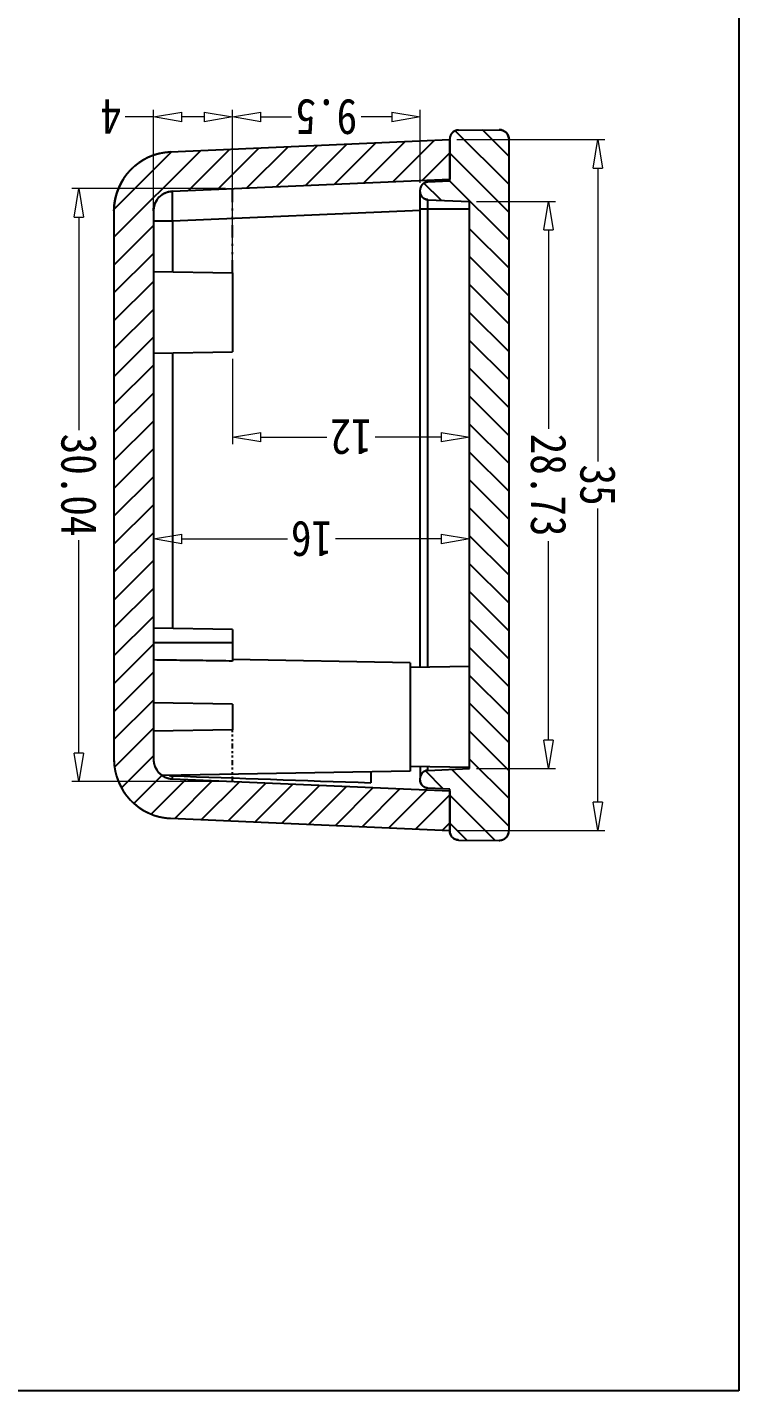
# Model space of a CAD drawing. Header units: millimetres. Extents: x 1786 to 3782, y -1997 to -1744.
# Drawn here: x 3745.5 to 3781.5, y -1997 to -1927.9 of the extents above; entities that cross this region are included whole.
import ezdxf

# ---------------------------------------------------------------- set-up
doc = ezdxf.new("R2010")
doc.units = ezdxf.units.MM
doc.linetypes.add('DIVIDE', pattern=[31.75, 12.7, -6.35, 0, -6.35, 0, -6.35])
doc.layers.add('dim', color=3, linetype='Continuous', lineweight=9)
doc.styles.add('FFS', font='SIMFANG.TTF', dxfattribs={"width": 0.85})
doc.dimstyles.new('YanXiu', dxfattribs={"dimtxt": 2.5, "dimasz": 2.2, "dimexe": 1, "dimexo": 0.6, "dimgap": 0.66, "dimtad": 0, "dimzin": 9, "dimdsep": 46, "dimtxsty": 'FFS', "dimblk": 'CLOSEDBLANK', "dimcen": 0, "dimclrd": 256, "dimclre": 131, "dimclrt": 42, "dimazin": 0, "dimtfac": 1, "dimtofl": 0, "dimtmove": 0, "dimatfit": 3, "dimldrblk": 'CLOSEDBLANK', "dimfxl": 1, "dimlwd": 5, "dimlwe": 5, "dimarcsym": 0})

# ---------------------------------------------------------------- blocks, each defined once
blk = doc.blocks.new('_ClosedBlank')
at = {"color": 0, "linetype": 'ByBlock', "lineweight": -2}
for p, q in [((-1, 0.167), (0, 0)), ((-1, 0.167), (-1, -0.167)), ((0, 0), (-1, -0.167))]:
    blk.add_line(p, q, dxfattribs=at)
blk = doc.blocks.new('*D307')
at = {"layer": 'Defpoints', "color": 0}
for p in [(3432.966, -1775.242), (3428.972, -1803.972), (3432.966, -1803.972)]:
    blk.add_point(p, dxfattribs=at)
at = {"layer": 'dim', "color": 131, "lineweight": 5}
for p, q in [((3432.606, -1775.242), (3428.612, -1775.242)), ((3432.606, -1803.972), (3428.612, -1803.972))]:
    blk.add_line(p, q, dxfattribs=at)
at = {"layer": 'dim', "lineweight": 5}
for p, q in [((3428.972, -1776.682), (3428.972, -1786.758)), ((3428.972, -1802.532), (3428.972, -1792.456))]:
    blk.add_line(p, q, dxfattribs=at)
at = {"layer": 'dim', "lineweight": 5, "xscale": 1.44, "yscale": 1.44, "zscale": 1.44}
for p, rotation in [((3428.972, -1775.242), 90), ((3428.972, -1803.972), 270)]:
    blk.add_blockref('_ClosedBlank', p, dxfattribs=dict(at, rotation=rotation))
at = {"layer": 'dim', "color": 42, "insert": (3428.972, -1789.607), "char_height": 1.8, "attachment_point": 5, "rotation": 90, "style": 'FFS'}
blk.add_mtext('28.73', dxfattribs=at)
blk = doc.blocks.new('*D308')
at = {"layer": 'Defpoints', "color": 0}
for p in [(3433.966, -1772.107), (3426.472, -1807.107), (3433.966, -1807.107)]:
    blk.add_point(p, dxfattribs=at)
at = {"layer": 'dim', "color": 131, "lineweight": 5}
for p, q in [((3433.606, -1772.107), (3426.112, -1772.107)), ((3433.606, -1807.107), (3426.112, -1807.107))]:
    blk.add_line(p, q, dxfattribs=at)
at = {"layer": 'dim', "lineweight": 5}
for p, q in [((3426.472, -1773.547), (3426.472, -1788.412)), ((3426.472, -1805.667), (3426.472, -1790.802))]:
    blk.add_line(p, q, dxfattribs=at)
at = {"layer": 'dim', "lineweight": 5, "xscale": 1.44, "yscale": 1.44, "zscale": 1.44}
for p, rotation in [((3426.472, -1772.107), 90), ((3426.472, -1807.107), 270)]:
    blk.add_blockref('_ClosedBlank', p, dxfattribs=dict(at, rotation=rotation))
at = {"layer": 'dim', "color": 42, "insert": (3426.472, -1789.607), "char_height": 1.8, "attachment_point": 5, "rotation": 90, "style": 'FFS'}
blk.add_mtext('35', dxfattribs=at)
blk = doc.blocks.new('*D300')
at = {"layer": 'Defpoints', "color": 0}
for p in [(3432.966, -1792.036), (3432.966, -1796.042, 0), (3444.966, -1796.357, 0)]:
    blk.add_point(p, dxfattribs=at)
at = {"layer": 'dim', "color": 131, "lineweight": 5}
for p, q in [((3432.966, -1795.682), (3432.966, -1791.676)), ((3444.966, -1795.997), (3444.966, -1791.676))]:
    blk.add_line(p, q, dxfattribs=at)
at = {"layer": 'dim', "lineweight": 5}
for p, q in [((3434.406, -1792.036), (3437.75, -1792.036)), ((3443.526, -1792.036), (3440.182, -1792.036))]:
    blk.add_line(p, q, dxfattribs=at)
at = {"layer": 'dim', "lineweight": 5, "xscale": 1.44, "yscale": 1.44, "zscale": 1.44, "rotation": 180}
blk.add_blockref('_ClosedBlank', (3432.966, -1792.036), dxfattribs=at)
at = {"layer": 'dim', "lineweight": 5, "xscale": 1.44, "yscale": 1.44, "zscale": 1.44}
blk.add_blockref('_ClosedBlank', (3444.966, -1792.036), dxfattribs=at)
at = {"layer": 'dim', "color": 42, "insert": (3438.966, -1792.036), "char_height": 1.8, "attachment_point": 5, "style": 'FFS'}
blk.add_mtext('12', dxfattribs=at)
blk = doc.blocks.new('*D301')
at = {"layer": 'Defpoints', "color": 0}
for p in [(3432.966, -1784.728, 0), (3432.966, -1786.878), (3448.966, -1786.586, 0)]:
    blk.add_point(p, dxfattribs=at)
at = {"layer": 'dim', "color": 131, "lineweight": 5}
for p, q in [((3432.966, -1785.088), (3432.966, -1787.238)), ((3448.966, -1786.946), (3448.966, -1787.238))]:
    blk.add_line(p, q, dxfattribs=at)
at = {"layer": 'dim', "lineweight": 5}
for p, q in [((3434.406, -1786.878), (3439.75, -1786.878)), ((3447.526, -1786.878), (3442.182, -1786.878))]:
    blk.add_line(p, q, dxfattribs=at)
at = {"layer": 'dim', "lineweight": 5, "xscale": 1.44, "yscale": 1.44, "zscale": 1.44, "rotation": 180}
blk.add_blockref('_ClosedBlank', (3432.966, -1786.878), dxfattribs=at)
at = {"layer": 'dim', "lineweight": 5, "xscale": 1.44, "yscale": 1.44, "zscale": 1.44}
blk.add_blockref('_ClosedBlank', (3448.966, -1786.878), dxfattribs=at)
at = {"layer": 'dim', "color": 42, "insert": (3440.966, -1786.878), "char_height": 1.8, "attachment_point": 5, "style": 'FFS'}
blk.add_mtext('16', dxfattribs=at)
blk = doc.blocks.new('*D316')
at = {"layer": 'Defpoints', "color": 0}
for p in [(3444.966, -1800.357, 0), (3448.966, -1802.993, 0), (3444.966, -1808.256)]:
    blk.add_point(p, dxfattribs=at)
at = {"layer": 'dim', "color": 131, "lineweight": 5}
for p, q in [((3444.966, -1800.717), (3444.966, -1808.616)), ((3448.966, -1803.353), (3448.966, -1808.616))]:
    blk.add_line(p, q, dxfattribs=at)
at = {"layer": 'dim', "lineweight": 5}
for p, q in [((3446.406, -1808.256), (3447.526, -1808.256)), ((3448.966, -1808.256), (3450.406, -1808.256))]:
    blk.add_line(p, q, dxfattribs=at)
at = {"layer": 'dim', "lineweight": 5, "xscale": 1.44, "yscale": 1.44, "zscale": 1.44, "rotation": 180}
blk.add_blockref('_ClosedBlank', (3444.966, -1808.256), dxfattribs=at)
at = {"layer": 'dim', "lineweight": 5, "xscale": 1.44, "yscale": 1.44, "zscale": 1.44}
blk.add_blockref('_ClosedBlank', (3448.966, -1808.256), dxfattribs=at)
at = {"layer": 'dim', "color": 42, "insert": (3451.121, -1808.256), "char_height": 1.8, "attachment_point": 5, "style": 'FFS'}
blk.add_mtext('4', dxfattribs=at)
blk = doc.blocks.new('*D303')
at = {"layer": 'Defpoints', "color": 0}
for p in [(3444.966, -1774.589, 0), (3452.745, -1774.589), (3444.966, -1804.625)]:
    blk.add_point(p, dxfattribs=at)
at = {"layer": 'dim', "color": 131, "lineweight": 5}
for p, q in [((3445.326, -1774.589), (3453.105, -1774.589)), ((3445.326, -1804.625), (3453.105, -1804.625))]:
    blk.add_line(p, q, dxfattribs=at)
at = {"layer": 'dim', "lineweight": 5}
for p, q in [((3452.745, -1776.029), (3452.745, -1786.82)), ((3452.745, -1803.185), (3452.745, -1792.394))]:
    blk.add_line(p, q, dxfattribs=at)
at = {"layer": 'dim', "lineweight": 5, "xscale": 1.44, "yscale": 1.44, "zscale": 1.44}
for p, rotation in [((3452.745, -1774.589), 90), ((3452.745, -1804.625), 270)]:
    blk.add_blockref('_ClosedBlank', p, dxfattribs=dict(at, rotation=rotation))
at = {"layer": 'dim', "color": 42, "insert": (3452.745, -1789.607), "char_height": 1.8, "attachment_point": 5, "rotation": 90, "style": 'FFS'}
blk.add_mtext('30.04', dxfattribs=at)
blk = doc.blocks.new('*D317')
at = {"layer": 'Defpoints', "color": 0}
for p in [(3444.966, -1800.357, 0), (3435.466, -1804.556, 0), (3435.466, -1808.256)]:
    blk.add_point(p, dxfattribs=at)
at = {"layer": 'dim', "color": 131, "lineweight": 5}
for p, q in [((3444.966, -1800.717), (3444.966, -1808.616)), ((3435.466, -1804.916), (3435.466, -1808.616))]:
    blk.add_line(p, q, dxfattribs=at)
at = {"layer": 'dim', "lineweight": 5}
for p, q in [((3436.906, -1808.256), (3438.458, -1808.256)), ((3443.526, -1808.256), (3441.973, -1808.256))]:
    blk.add_line(p, q, dxfattribs=at)
at = {"layer": 'dim', "lineweight": 5, "xscale": 1.44, "yscale": 1.44, "zscale": 1.44, "rotation": 180}
blk.add_blockref('_ClosedBlank', (3435.466, -1808.256), dxfattribs=at)
at = {"layer": 'dim', "lineweight": 5, "xscale": 1.44, "yscale": 1.44, "zscale": 1.44}
blk.add_blockref('_ClosedBlank', (3444.966, -1808.256), dxfattribs=at)
at = {"layer": 'dim', "color": 42, "insert": (3440.216, -1808.256), "char_height": 1.8, "attachment_point": 5, "style": 'FFS'}
blk.add_mtext('9.5', dxfattribs=at)
blk = doc.blocks.new('*u351')
at = {"linetype": 'Continuous'}
h = blk.add_hatch(dxfattribs=at)
h.set_pattern_fill('DEFAULT__1', color=40, angle=135, style=0, pattern_type=0)
h.set_pattern_definition([(135, (517.4782, -455.0264), (-0.7071068, -0.7071068), [])])
edge = h.paths.add_edge_path()
edge.add_line((-75.918, 65.353), (-75.918, 63.219))
edge.add_spline(control_points=[(-76.364, 62.769), (-76.102, 62.771), (-75.918, 62.957), (-75.918, 63.219)], knot_values=[0, 0, 0, 0, 1, 1, 1, 1], weights=[1, 0.80679, 0.80679, 1], degree=3, periodic=0)
edge.add_line((-76.364, 62.769), (-78.414, 62.751))
edge.add_spline(control_points=[(-78.414, 62.751), (-78.708, 62.748), (-78.918, 62.956), (-78.918, 63.251)], knot_values=[0, 0, 0, 0, 1, 1, 1, 1], weights=[1, 0.802676, 0.802676, 1], degree=3, periodic=0)
edge.add_line((-78.918, 98.251), (-78.918, 63.251))
edge.add_spline(control_points=[(-78.414, 98.751), (-78.708, 98.754), (-78.918, 98.546), (-78.918, 98.251)], knot_values=[0, 0, 0, 0, 1, 1, 1, 1], weights=[1, 0.802676, 0.802676, 1], degree=3, periodic=0)
edge.add_line((-76.364, 98.733), (-78.414, 98.751))
edge.add_spline(control_points=[(-76.364, 98.733), (-76.102, 98.731), (-75.918, 98.545), (-75.918, 98.283)], knot_values=[0, 0, 0, 0, 1, 1, 1, 1], weights=[1, 0.80679, 0.80679, 1], degree=3, periodic=0)
edge.add_line((-75.918, 98.283), (-75.918, 96.149))
edge.add_line((-75.918, 96.149), (-74.8, 96.1))
edge.add_spline(control_points=[(-74.8, 96.1), (-74.574, 96.09), (-74.418, 95.927), (-74.418, 95.701)], knot_values=[0, 0, 0, 0, 1, 1, 1, 1], weights=[1, 0.814909, 0.814909, 1], degree=3, periodic=0)
edge.add_line((-74.418, 95.701), (-74.418, 95.608))
edge.add_spline(control_points=[(-74.8, 95.209), (-74.574, 95.218), (-74.418, 95.382), (-74.418, 95.608)], knot_values=[0, 0, 0, 0, 1, 1, 1, 1], weights=[1, 0.814909, 0.814909, 1], degree=3, periodic=0)
edge.add_line((-74.8, 95.209), (-76.918, 95.116))
edge.add_line((-76.918, 95.116), (-76.918, 66.386))
edge.add_line((-74.8, 66.294), (-76.918, 66.386))
edge.add_spline(control_points=[(-74.8, 66.294), (-74.574, 66.284), (-74.418, 66.12), (-74.418, 65.894)], knot_values=[0, 0, 0, 0, 1, 1, 1, 1], weights=[1, 0.814909, 0.814909, 1], degree=3, periodic=0)
edge.add_line((-74.418, 65.894), (-74.418, 65.801))
edge.add_spline(control_points=[(-74.8, 65.402), (-74.574, 65.412), (-74.418, 65.575), (-74.418, 65.801)], knot_values=[0, 0, 0, 0, 1, 1, 1, 1], weights=[1, 0.814909, 0.814909, 1], degree=3, periodic=0)
edge.add_line((-75.918, 65.353), (-74.8, 65.402))
h = blk.add_hatch(dxfattribs=at)
h.set_pattern_fill('DEFAULT__2', color=40, angle=225, style=0, pattern_type=0)
h.set_pattern_definition([(225, (517.4782, -455.0264), (0.7071068, -0.7071068), [])])
edge = h.paths.add_edge_path()
edge.add_line((-75.918, 63.251), (-75.918, 65.253))
edge.add_line((-61.874, 65.866), (-75.918, 65.253))
edge.add_spline(control_points=[(-60.918, 66.865), (-60.918, 66.299), (-61.309, 65.891), (-61.874, 65.866)], knot_values=[0, 0, 0, 0, 1, 1, 1, 1], weights=[1, 0.814909, 0.814909, 1], degree=3, periodic=0)
edge.add_line((-60.918, 66.865), (-60.918, 94.637))
edge.add_spline(control_points=[(-60.918, 94.637), (-60.918, 95.203), (-61.309, 95.611), (-61.874, 95.636)], knot_values=[0, 0, 0, 0, 1, 1, 1, 1], weights=[1, 0.814909, 0.814909, 1], degree=3, periodic=0)
edge.add_line((-61.874, 95.636), (-75.918, 96.249))
edge.add_line((-75.918, 96.249), (-75.918, 98.251))
edge.add_line((-61.787, 97.634), (-75.918, 98.251))
edge.add_spline(control_points=[(-58.918, 94.637), (-58.918, 96.334), (-60.092, 97.56), (-61.787, 97.634)], knot_values=[0, 0, 0, 0, 1, 1, 1, 1], weights=[1, 0.814909, 0.814909, 1], degree=3, periodic=0)
edge.add_line((-58.918, 66.865), (-58.918, 94.637))
edge.add_spline(control_points=[(-58.918, 66.865), (-58.918, 65.168), (-60.092, 63.942), (-61.787, 63.868)], knot_values=[0, 0, 0, 0, 1, 1, 1, 1], weights=[1, 0.814909, 0.814909, 1], degree=3, periodic=0)
edge.add_line((-61.787, 63.868), (-75.918, 63.251))
at = {"color": 7, "linetype": 'Continuous'}
for p, q in [((-78.918, 98.251), (-78.918, 63.251)), ((-78.918, 98.251), (-78.918, 63.251)), ((-76.364, 98.733), (-78.414, 98.751)), ((-76.364, 98.733), (-78.414, 98.751)), ((-75.918, 98.283), (-75.918, 96.149)), ((-75.918, 98.283), (-75.918, 96.149)), ((-61.787, 97.634), (-75.918, 98.251)), ((-61.787, 97.634), (-75.918, 98.251)), ((-75.918, 96.249), (-75.918, 98.251)), ((-61.874, 95.636), (-75.918, 96.249)), ((-61.874, 95.636), (-75.918, 96.249)), ((-75.918, 96.149), (-74.8, 96.1)), ((-75.918, 96.149), (-74.8, 96.1)), ((-74.418, 95.701), (-74.418, 95.608)), ((-74.418, 95.701), (-74.418, 95.608)), ((-74.418, 95.01), (-74.418, 95.517)), ((-73.918, 95.251), (-61.365, 95.47)), ((-71.918, 95.286), (-71.918, 95.831)), ((-74.8, 95.209), (-76.918, 95.116)), ((-74.8, 95.209), (-76.918, 95.116)), ((-76.918, 95.116), (-76.918, 66.386)), ((-76.918, 95.116), (-76.918, 66.386)), ((-76.918, 95.053), (-73.918, 95.001)), ((-74.8, 95.209), (-74.8, 95.016)), ((-73.918, 89.751), (-73.918, 95.251)), ((-60.918, 66.865), (-60.918, 94.637)), ((-60.918, 66.865), (-60.918, 94.637)), ((-58.918, 66.865), (-58.918, 94.637)), ((-58.918, 66.865), (-58.918, 94.637)), ((-64.918, 93.151), (-60.918, 93.221)), ((-64.918, 91.851), (-64.918, 93.151)), ((-64.918, 91.851), (-60.918, 91.781)), ((-76.918, 89.949), (-73.918, 90.001)), ((-74.8, 89.986), (-74.8, 66.294)), ((-74.418, 89.992), (-74.418, 65.801)), ((-73.918, 89.751), (-64.918, 89.594)), ((-64.918, 88.071), (-64.918, 89.668)), ((-60.918, 88.721), (-64.918, 88.721)), ((-64.918, 88.071), (-60.918, 88.001)), ((-61.874, 74.054), (-61.874, 88.018)), ((-60.918, 74.071), (-64.918, 74.001)), ((-64.918, 70.001), (-64.918, 74.001)), ((-60.918, 69.931), (-64.918, 70.001)), ((-61.874, 67.365), (-61.874, 69.948)), ((-61.874, 67.365), (-74.421, 66.817)), ((-60.918, 67.365), (-61.874, 67.365)), ((-74.418, 66.752), (-76.918, 66.752)), ((-74.8, 66.294), (-76.918, 66.386)), ((-74.8, 66.294), (-76.918, 66.386)), ((-61.874, 65.866), (-75.918, 65.253)), ((-61.874, 65.866), (-75.918, 65.253)), ((-74.418, 65.894), (-74.418, 65.801)), ((-75.918, 65.353), (-74.8, 65.402)), ((-75.918, 65.353), (-74.8, 65.402)), ((-75.918, 65.353), (-75.918, 63.219)), ((-75.918, 65.353), (-75.918, 63.219)), ((-75.918, 63.251), (-75.918, 65.253)), ((-61.787, 63.868), (-75.918, 63.251)), ((-61.787, 63.868), (-75.918, 63.251)), ((-76.364, 62.769), (-78.414, 62.751)), ((-76.364, 62.769), (-78.414, 62.751))]:
    blk.add_line(p, q, dxfattribs=at)
at = {"color": 2, "linetype": 'DIVIDE', "ltscale": 0.02}
blk.add_line((-64.918, 95.769, 0), (-64.918, 93.151, 0), dxfattribs=at)
at = {"color": 2, "linetype": 'DIVIDE', "ltscale": 0.05}
blk.add_line((-64.918, 70.001, 0), (-64.918, 65.733, 0), dxfattribs=at)
at = {"color": 7, "linetype": 'Continuous'}
for centre, radius, start, end in [((-78.418, 98.251), 0.5, 89.5, 180), ((-76.368, 98.283), 0.45, 0, 89.5), ((-61.918, 94.637), 3, 0, 87.5), ((-74.818, 95.701), 0.4, 0, 87.5), ((-74.818, 95.608), 0.4, 272.5, 0), ((-61.918, 94.637), 1, 0, 87.5), ((-61.906, 94.17), 1.313, 81.50415, 87.98359), ((-61.918, 66.865), 1, 272.5, 0), ((-61.918, 66.865), 3, 272.5, 0), ((-74.818, 65.894), 0.4, 0, 87.5), ((-74.818, 65.801), 0.4, 272.5, 0), ((-78.418, 63.251), 0.5, 180, 270.5), ((-76.368, 63.219), 0.45, 270.5, 0)]:
    blk.add_arc(centre, radius, start, end, dxfattribs=at)
blk.add_ellipse((-89.563, 95.343), major_axis=(-85.935, 2.692), ratio=0.012354, start_param=-1.898647, end_param=-1.77721, dxfattribs=at)
for points, start_tangent, end_tangent in [([(-78.414, 98.751), (-78.419, 98.751), (-78.425, 98.751), (-78.43, 98.751), (-78.436, 98.751), (-78.442, 98.751), (-78.447, 98.75), (-78.453, 98.75), (-78.459, 98.749), (-78.464, 98.749), (-78.47, 98.748), (-78.476, 98.748), (-78.482, 98.747), (-78.488, 98.746), (-78.493, 98.745), (-78.499, 98.744), (-78.505, 98.743), (-78.511, 98.742), (-78.517, 98.741), (-78.523, 98.74), (-78.528, 98.739), (-78.534, 98.737), (-78.54, 98.736), (-78.546, 98.734), (-78.552, 98.733), (-78.558, 98.731), (-78.564, 98.729), (-78.57, 98.728), (-78.575, 98.726), (-78.581, 98.724), (-78.587, 98.722), (-78.593, 98.719), (-78.599, 98.717), (-78.605, 98.715), (-78.61, 98.713), (-78.616, 98.71), (-78.622, 98.708), (-78.628, 98.705), (-78.633, 98.702), (-78.639, 98.699), (-78.645, 98.697), (-78.65, 98.694), (-78.656, 98.691), (-78.662, 98.688), (-78.667, 98.684), (-78.673, 98.681), (-78.678, 98.678), (-78.684, 98.675), (-78.689, 98.671), (-78.695, 98.668), (-78.7, 98.664), (-78.705, 98.66), (-78.711, 98.657), (-78.716, 98.653), (-78.721, 98.649), (-78.726, 98.645), (-78.731, 98.641), (-78.736, 98.637), (-78.741, 98.633), (-78.746, 98.628), (-78.751, 98.624), (-78.756, 98.62), (-78.761, 98.615), (-78.765, 98.611), (-78.77, 98.606), (-78.775, 98.602), (-78.779, 98.597), (-78.784, 98.592), (-78.788, 98.587), (-78.792, 98.583), (-78.797, 98.578), (-78.801, 98.573), (-78.805, 98.568), (-78.809, 98.563), (-78.813, 98.558), (-78.817, 98.552), (-78.821, 98.547), (-78.825, 98.542), (-78.828, 98.537), (-78.832, 98.531), (-78.836, 98.526), (-78.839, 98.521), (-78.843, 98.515), (-78.846, 98.51), (-78.849, 98.504), (-78.852, 98.499), (-78.855, 98.493), (-78.859, 98.487), (-78.862, 98.482), (-78.864, 98.476), (-78.867, 98.47), (-78.87, 98.465), (-78.873, 98.459), (-78.875, 98.453), (-78.878, 98.448), (-78.88, 98.442), (-78.882, 98.436), (-78.885, 98.43), (-78.887, 98.424), (-78.889, 98.419), (-78.891, 98.413), (-78.893, 98.407), (-78.895, 98.401), (-78.897, 98.395), (-78.898, 98.389), (-78.9, 98.383), (-78.902, 98.378), (-78.903, 98.372), (-78.905, 98.366), (-78.906, 98.36), (-78.907, 98.354), (-78.908, 98.348), (-78.91, 98.342), (-78.911, 98.337), (-78.912, 98.331), (-78.912, 98.325), (-78.913, 98.319), (-78.914, 98.313), (-78.915, 98.308), (-78.915, 98.302), (-78.916, 98.296), (-78.916, 98.29), (-78.917, 98.285), (-78.917, 98.279), (-78.917, 98.273), (-78.918, 98.268), (-78.918, 98.262), (-78.918, 98.257), (-78.918, 98.251)], (-0.999962, 0.008727), (0, -1)), ([(-76.364, 98.733), (-76.359, 98.733), (-76.354, 98.733), (-76.349, 98.733), (-76.344, 98.733), (-76.339, 98.732), (-76.334, 98.732), (-76.329, 98.731), (-76.324, 98.731), (-76.319, 98.73), (-76.314, 98.73), (-76.308, 98.729), (-76.303, 98.729), (-76.298, 98.728), (-76.293, 98.727), (-76.288, 98.726), (-76.283, 98.725), (-76.277, 98.724), (-76.272, 98.723), (-76.267, 98.722), (-76.262, 98.72), (-76.257, 98.719), (-76.251, 98.718), (-76.246, 98.716), (-76.241, 98.715), (-76.236, 98.713), (-76.231, 98.712), (-76.225, 98.71), (-76.22, 98.708), (-76.215, 98.706), (-76.21, 98.704), (-76.205, 98.702), (-76.199, 98.7), (-76.194, 98.698), (-76.189, 98.696), (-76.184, 98.694), (-76.179, 98.692), (-76.174, 98.689), (-76.169, 98.687), (-76.164, 98.684), (-76.159, 98.682), (-76.154, 98.679), (-76.149, 98.676), (-76.144, 98.673), (-76.139, 98.671), (-76.134, 98.668), (-76.129, 98.665), (-76.124, 98.662), (-76.12, 98.658), (-76.115, 98.655), (-76.11, 98.652), (-76.105, 98.649), (-76.101, 98.645), (-76.096, 98.642), (-76.092, 98.638), (-76.087, 98.635), (-76.083, 98.631), (-76.078, 98.627), (-76.074, 98.624), (-76.069, 98.62), (-76.065, 98.616), (-76.061, 98.612), (-76.057, 98.608), (-76.052, 98.604), (-76.048, 98.6), (-76.044, 98.596), (-76.04, 98.592), (-76.036, 98.587), (-76.032, 98.583), (-76.029, 98.579), (-76.025, 98.574), (-76.021, 98.57), (-76.018, 98.566), (-76.014, 98.561), (-76.01, 98.556), (-76.007, 98.552), (-76.004, 98.547), (-76, 98.543), (-75.997, 98.538), (-75.994, 98.533), (-75.991, 98.528), (-75.987, 98.523), (-75.984, 98.519), (-75.981, 98.514), (-75.979, 98.509), (-75.976, 98.504), (-75.973, 98.499), (-75.97, 98.494), (-75.968, 98.489), (-75.965, 98.484), (-75.963, 98.479), (-75.96, 98.474), (-75.958, 98.469), (-75.956, 98.463), (-75.953, 98.458), (-75.951, 98.453), (-75.949, 98.448), (-75.947, 98.443), (-75.945, 98.438), (-75.943, 98.432), (-75.942, 98.427), (-75.94, 98.422), (-75.938, 98.417), (-75.937, 98.412), (-75.935, 98.406), (-75.934, 98.401), (-75.932, 98.396), (-75.931, 98.391), (-75.93, 98.386), (-75.929, 98.38), (-75.927, 98.375), (-75.926, 98.37), (-75.925, 98.365), (-75.924, 98.359), (-75.924, 98.354), (-75.923, 98.349), (-75.922, 98.344), (-75.921, 98.339), (-75.921, 98.334), (-75.92, 98.329), (-75.92, 98.323), (-75.919, 98.318), (-75.919, 98.313), (-75.919, 98.308), (-75.918, 98.303), (-75.918, 98.298), (-75.918, 98.293), (-75.918, 98.288), (-75.918, 98.283)], (0.999962, -0.008727), (0, -1)), ([(-58.918, 94.637), (-58.918, 94.669), (-58.919, 94.702), (-58.92, 94.735), (-58.921, 94.768), (-58.922, 94.801), (-58.924, 94.834), (-58.927, 94.867), (-58.93, 94.9), (-58.933, 94.934), (-58.936, 94.967), (-58.94, 95.001), (-58.944, 95.035), (-58.949, 95.068), (-58.954, 95.102), (-58.96, 95.136), (-58.966, 95.17), (-58.972, 95.204), (-58.979, 95.238), (-58.986, 95.272), (-58.994, 95.306), (-59.002, 95.34), (-59.01, 95.374), (-59.019, 95.408), (-59.028, 95.443), (-59.038, 95.477), (-59.048, 95.511), (-59.059, 95.545), (-59.07, 95.579), (-59.081, 95.613), (-59.093, 95.647), (-59.105, 95.681), (-59.118, 95.714), (-59.131, 95.748), (-59.145, 95.782), (-59.159, 95.815), (-59.174, 95.849), (-59.189, 95.882), (-59.204, 95.915), (-59.22, 95.948), (-59.236, 95.981), (-59.253, 96.014), (-59.27, 96.047), (-59.288, 96.079), (-59.306, 96.112), (-59.324, 96.144), (-59.343, 96.176), (-59.362, 96.208), (-59.382, 96.239), (-59.402, 96.271), (-59.422, 96.302), (-59.443, 96.333), (-59.465, 96.364), (-59.486, 96.394), (-59.509, 96.424), (-59.531, 96.454), (-59.554, 96.484), (-59.577, 96.514), (-59.601, 96.543), (-59.625, 96.572), (-59.65, 96.6), (-59.674, 96.628), (-59.699, 96.656), (-59.725, 96.684), (-59.751, 96.711), (-59.777, 96.739), (-59.804, 96.765), (-59.83, 96.792), (-59.858, 96.818), (-59.885, 96.843), (-59.913, 96.869), (-59.941, 96.893), (-59.969, 96.918), (-59.998, 96.942), (-60.027, 96.966), (-60.056, 96.989), (-60.086, 97.013), (-60.116, 97.035), (-60.146, 97.057), (-60.176, 97.079), (-60.206, 97.101), (-60.237, 97.122), (-60.268, 97.142), (-60.299, 97.163), (-60.331, 97.183), (-60.362, 97.202), (-60.394, 97.221), (-60.426, 97.239), (-60.458, 97.258), (-60.49, 97.275), (-60.522, 97.293), (-60.555, 97.309), (-60.588, 97.326), (-60.62, 97.342), (-60.653, 97.357), (-60.686, 97.372), (-60.719, 97.387), (-60.753, 97.401), (-60.786, 97.415), (-60.819, 97.429), (-60.853, 97.441), (-60.886, 97.454), (-60.92, 97.466), (-60.953, 97.478), (-60.987, 97.489), (-61.021, 97.5), (-61.054, 97.51), (-61.088, 97.52), (-61.122, 97.529), (-61.156, 97.538), (-61.189, 97.547), (-61.223, 97.555), (-61.257, 97.563), (-61.29, 97.571), (-61.324, 97.578), (-61.357, 97.584), (-61.391, 97.59), (-61.424, 97.596), (-61.458, 97.601), (-61.491, 97.606), (-61.524, 97.611), (-61.558, 97.615), (-61.591, 97.619), (-61.624, 97.622), (-61.657, 97.626), (-61.689, 97.628), (-61.722, 97.631), (-61.755, 97.632), (-61.787, 97.634)], (0, 1), (-0.999048, 0.043619)), ([(-74.8, 96.1), (-74.796, 96.1), (-74.792, 96.1), (-74.787, 96.099), (-74.783, 96.099), (-74.779, 96.099), (-74.774, 96.098), (-74.77, 96.098), (-74.765, 96.097), (-74.761, 96.097), (-74.757, 96.096), (-74.752, 96.095), (-74.748, 96.094), (-74.743, 96.094), (-74.739, 96.093), (-74.734, 96.092), (-74.73, 96.091), (-74.725, 96.09), (-74.721, 96.089), (-74.716, 96.088), (-74.712, 96.086), (-74.707, 96.085), (-74.703, 96.084), (-74.698, 96.082), (-74.694, 96.081), (-74.689, 96.079), (-74.685, 96.078), (-74.68, 96.076), (-74.676, 96.075), (-74.671, 96.073), (-74.667, 96.071), (-74.663, 96.069), (-74.658, 96.067), (-74.654, 96.065), (-74.649, 96.063), (-74.645, 96.061), (-74.641, 96.059), (-74.636, 96.057), (-74.632, 96.055), (-74.628, 96.052), (-74.623, 96.05), (-74.619, 96.048), (-74.615, 96.045), (-74.61, 96.043), (-74.606, 96.04), (-74.602, 96.037), (-74.598, 96.035), (-74.594, 96.032), (-74.59, 96.029), (-74.586, 96.026), (-74.582, 96.023), (-74.578, 96.02), (-74.574, 96.017), (-74.57, 96.014), (-74.566, 96.011), (-74.562, 96.008), (-74.558, 96.005), (-74.554, 96.002), (-74.551, 95.998), (-74.547, 95.995), (-74.543, 95.991), (-74.54, 95.988), (-74.536, 95.984), (-74.532, 95.981), (-74.529, 95.977), (-74.526, 95.974), (-74.522, 95.97), (-74.519, 95.966), (-74.515, 95.962), (-74.512, 95.959), (-74.509, 95.955), (-74.506, 95.951), (-74.503, 95.947), (-74.5, 95.943), (-74.497, 95.939), (-74.494, 95.935), (-74.491, 95.931), (-74.488, 95.927), (-74.485, 95.923), (-74.482, 95.918), (-74.48, 95.914), (-74.477, 95.91), (-74.475, 95.906), (-74.472, 95.902), (-74.47, 95.897), (-74.467, 95.893), (-74.465, 95.889), (-74.463, 95.884), (-74.46, 95.88), (-74.458, 95.876), (-74.456, 95.871), (-74.454, 95.867), (-74.452, 95.862), (-74.45, 95.858), (-74.448, 95.853), (-74.446, 95.849), (-74.445, 95.844), (-74.443, 95.84), (-74.441, 95.835), (-74.44, 95.831), (-74.438, 95.826), (-74.437, 95.822), (-74.435, 95.817), (-74.434, 95.813), (-74.433, 95.808), (-74.431, 95.804), (-74.43, 95.799), (-74.429, 95.794), (-74.428, 95.79), (-74.427, 95.785), (-74.426, 95.781), (-74.425, 95.776), (-74.424, 95.772), (-74.424, 95.767), (-74.423, 95.763), (-74.422, 95.758), (-74.421, 95.754), (-74.421, 95.749), (-74.42, 95.745), (-74.42, 95.74), (-74.419, 95.736), (-74.419, 95.731), (-74.419, 95.727), (-74.419, 95.722), (-74.418, 95.718), (-74.418, 95.714), (-74.418, 95.709), (-74.418, 95.705), (-74.418, 95.701)], (0.999048, -0.043619), (0, -1)), ([(-74.8, 95.209), (-74.796, 95.209), (-74.792, 95.209), (-74.787, 95.209), (-74.783, 95.21), (-74.779, 95.21), (-74.774, 95.211), (-74.77, 95.211), (-74.765, 95.212), (-74.761, 95.212), (-74.757, 95.213), (-74.752, 95.214), (-74.748, 95.214), (-74.743, 95.215), (-74.739, 95.216), (-74.734, 95.217), (-74.73, 95.218), (-74.725, 95.219), (-74.721, 95.22), (-74.716, 95.221), (-74.712, 95.223), (-74.707, 95.224), (-74.703, 95.225), (-74.698, 95.227), (-74.694, 95.228), (-74.689, 95.229), (-74.685, 95.231), (-74.68, 95.233), (-74.676, 95.234), (-74.671, 95.236), (-74.667, 95.238), (-74.663, 95.24), (-74.658, 95.242), (-74.654, 95.243), (-74.649, 95.245), (-74.645, 95.248), (-74.641, 95.25), (-74.636, 95.252), (-74.632, 95.254), (-74.628, 95.256), (-74.623, 95.259), (-74.619, 95.261), (-74.615, 95.264), (-74.61, 95.266), (-74.606, 95.269), (-74.602, 95.271), (-74.598, 95.274), (-74.594, 95.277), (-74.59, 95.28), (-74.586, 95.283), (-74.582, 95.285), (-74.578, 95.288), (-74.574, 95.291), (-74.57, 95.295), (-74.566, 95.298), (-74.562, 95.301), (-74.558, 95.304), (-74.554, 95.307), (-74.551, 95.311), (-74.547, 95.314), (-74.543, 95.317), (-74.54, 95.321), (-74.536, 95.324), (-74.532, 95.328), (-74.529, 95.332), (-74.526, 95.335), (-74.522, 95.339), (-74.519, 95.343), (-74.515, 95.346), (-74.512, 95.35), (-74.509, 95.354), (-74.506, 95.358), (-74.503, 95.362), (-74.5, 95.366), (-74.497, 95.37), (-74.494, 95.374), (-74.491, 95.378), (-74.488, 95.382), (-74.485, 95.386), (-74.482, 95.39), (-74.48, 95.395), (-74.477, 95.399), (-74.475, 95.403), (-74.472, 95.407), (-74.47, 95.412), (-74.467, 95.416), (-74.465, 95.42), (-74.463, 95.425), (-74.46, 95.429), (-74.458, 95.433), (-74.456, 95.438), (-74.454, 95.442), (-74.452, 95.447), (-74.45, 95.451), (-74.448, 95.456), (-74.446, 95.46), (-74.445, 95.465), (-74.443, 95.469), (-74.441, 95.474), (-74.44, 95.478), (-74.438, 95.483), (-74.437, 95.487), (-74.435, 95.492), (-74.434, 95.496), (-74.433, 95.501), (-74.431, 95.505), (-74.43, 95.51), (-74.429, 95.514), (-74.428, 95.519), (-74.427, 95.524), (-74.426, 95.528), (-74.425, 95.533), (-74.424, 95.537), (-74.424, 95.542), (-74.423, 95.546), (-74.422, 95.551), (-74.421, 95.555), (-74.421, 95.56), (-74.42, 95.564), (-74.42, 95.569), (-74.419, 95.573), (-74.419, 95.578), (-74.419, 95.582), (-74.419, 95.586), (-74.418, 95.591), (-74.418, 95.595), (-74.418, 95.6), (-74.418, 95.604), (-74.418, 95.608)], (0.999048, 0.043619), (0, 1)), ([(-61.86, 95.482), (-61.863, 95.567), (-61.868, 95.618), (-61.874, 95.636)], (-0.029953, 0.999551), (-0.999006, 0.044576)), ([(-60.918, 94.637), (-60.918, 94.648), (-60.918, 94.659), (-60.918, 94.67), (-60.919, 94.681), (-60.919, 94.692), (-60.92, 94.703), (-60.921, 94.714), (-60.922, 94.725), (-60.923, 94.736), (-60.924, 94.747), (-60.925, 94.758), (-60.927, 94.769), (-60.928, 94.781), (-60.93, 94.792), (-60.932, 94.803), (-60.934, 94.815), (-60.936, 94.826), (-60.938, 94.837), (-60.941, 94.849), (-60.943, 94.86), (-60.946, 94.871), (-60.949, 94.883), (-60.952, 94.894), (-60.955, 94.905), (-60.958, 94.917), (-60.961, 94.928), (-60.965, 94.94), (-60.968, 94.951), (-60.972, 94.962), (-60.976, 94.974), (-60.98, 94.985), (-60.985, 94.996), (-60.989, 95.007), (-60.994, 95.019), (-60.998, 95.03), (-61.003, 95.041), (-61.008, 95.052), (-61.013, 95.063), (-61.019, 95.074), (-61.024, 95.085), (-61.03, 95.096), (-61.035, 95.107), (-61.041, 95.118), (-61.047, 95.129), (-61.053, 95.139), (-61.06, 95.15), (-61.066, 95.161), (-61.073, 95.171), (-61.079, 95.182), (-61.086, 95.192), (-61.093, 95.202), (-61.1, 95.213), (-61.107, 95.223), (-61.115, 95.233), (-61.122, 95.243), (-61.13, 95.253), (-61.138, 95.262), (-61.146, 95.272), (-61.154, 95.282), (-61.162, 95.291), (-61.17, 95.301), (-61.178, 95.31), (-61.187, 95.319), (-61.196, 95.328), (-61.204, 95.337), (-61.213, 95.346), (-61.222, 95.355), (-61.231, 95.364), (-61.24, 95.372), (-61.25, 95.381), (-61.259, 95.389), (-61.268, 95.397), (-61.278, 95.405), (-61.288, 95.413), (-61.297, 95.421), (-61.307, 95.429), (-61.317, 95.436), (-61.327, 95.444), (-61.337, 95.451), (-61.347, 95.458), (-61.358, 95.465), (-61.368, 95.472), (-61.378, 95.479), (-61.389, 95.485), (-61.399, 95.492), (-61.41, 95.498), (-61.421, 95.504), (-61.431, 95.51), (-61.442, 95.516), (-61.453, 95.522), (-61.464, 95.528), (-61.474, 95.533), (-61.485, 95.539), (-61.496, 95.544), (-61.507, 95.549), (-61.518, 95.554), (-61.529, 95.558), (-61.541, 95.563), (-61.552, 95.567), (-61.563, 95.572), (-61.574, 95.576), (-61.585, 95.58), (-61.596, 95.584), (-61.608, 95.588), (-61.619, 95.591), (-61.63, 95.595), (-61.641, 95.598), (-61.653, 95.601), (-61.664, 95.604), (-61.675, 95.607), (-61.686, 95.61), (-61.698, 95.612), (-61.709, 95.615), (-61.72, 95.617), (-61.731, 95.619), (-61.742, 95.621), (-61.753, 95.623), (-61.765, 95.625), (-61.776, 95.627), (-61.787, 95.628), (-61.798, 95.63), (-61.809, 95.631), (-61.82, 95.632), (-61.831, 95.633), (-61.842, 95.634), (-61.853, 95.635), (-61.864, 95.635), (-61.874, 95.636)], (0, 1), (-0.999048, 0.043619)), ([(-64.918, 89.668), (-63.59, 89.649), (-62.256, 89.631), (-60.918, 89.612)], (0.999903, -0.013903), (0.999907, -0.013638)), ([(-61.874, 65.866), (-61.866, 65.904), (-61.86, 66.015), (-61.857, 66.194), (-61.857, 66.431), (-61.86, 66.715), (-61.866, 67.032), (-61.874, 67.365)], (0.999, 0.044708), (-0.029072, 0.999577)), ([(-60.918, 66.865), (-60.918, 66.854), (-60.918, 66.843), (-60.918, 66.833), (-60.919, 66.822), (-60.919, 66.811), (-60.92, 66.8), (-60.921, 66.788), (-60.922, 66.777), (-60.923, 66.766), (-60.924, 66.755), (-60.925, 66.744), (-60.927, 66.733), (-60.928, 66.721), (-60.93, 66.71), (-60.932, 66.699), (-60.934, 66.687), (-60.936, 66.676), (-60.938, 66.665), (-60.941, 66.653), (-60.943, 66.642), (-60.946, 66.631), (-60.949, 66.619), (-60.952, 66.608), (-60.955, 66.597), (-60.958, 66.585), (-60.961, 66.574), (-60.965, 66.563), (-60.968, 66.551), (-60.972, 66.54), (-60.976, 66.529), (-60.98, 66.517), (-60.985, 66.506), (-60.989, 66.495), (-60.994, 66.484), (-60.998, 66.472), (-61.003, 66.461), (-61.008, 66.45), (-61.013, 66.439), (-61.019, 66.428), (-61.024, 66.417), (-61.03, 66.406), (-61.035, 66.395), (-61.041, 66.384), (-61.047, 66.374), (-61.053, 66.363), (-61.06, 66.352), (-61.066, 66.342), (-61.073, 66.331), (-61.079, 66.321), (-61.086, 66.31), (-61.093, 66.3), (-61.1, 66.29), (-61.107, 66.279), (-61.115, 66.269), (-61.122, 66.259), (-61.13, 66.249), (-61.138, 66.24), (-61.146, 66.23), (-61.154, 66.22), (-61.162, 66.211), (-61.17, 66.201), (-61.178, 66.192), (-61.187, 66.183), (-61.196, 66.174), (-61.204, 66.165), (-61.213, 66.156), (-61.222, 66.147), (-61.231, 66.138), (-61.24, 66.13), (-61.25, 66.121), (-61.259, 66.113), (-61.268, 66.105), (-61.278, 66.097), (-61.288, 66.089), (-61.297, 66.081), (-61.307, 66.073), (-61.317, 66.066), (-61.327, 66.058), (-61.337, 66.051), (-61.347, 66.044), (-61.358, 66.037), (-61.368, 66.03), (-61.378, 66.023), (-61.389, 66.017), (-61.399, 66.01), (-61.41, 66.004), (-61.421, 65.998), (-61.431, 65.992), (-61.442, 65.986), (-61.453, 65.98), (-61.464, 65.974), (-61.474, 65.969), (-61.485, 65.964), (-61.496, 65.958), (-61.507, 65.953), (-61.518, 65.948), (-61.529, 65.944), (-61.541, 65.939), (-61.552, 65.935), (-61.563, 65.93), (-61.574, 65.926), (-61.585, 65.922), (-61.596, 65.918), (-61.608, 65.915), (-61.619, 65.911), (-61.63, 65.907), (-61.641, 65.904), (-61.653, 65.901), (-61.664, 65.898), (-61.675, 65.895), (-61.686, 65.892), (-61.698, 65.89), (-61.709, 65.887), (-61.72, 65.885), (-61.731, 65.883), (-61.742, 65.881), (-61.753, 65.879), (-61.765, 65.877), (-61.776, 65.875), (-61.787, 65.874), (-61.798, 65.872), (-61.809, 65.871), (-61.82, 65.87), (-61.831, 65.869), (-61.842, 65.868), (-61.853, 65.867), (-61.864, 65.867), (-61.874, 65.866)], (0, -1), (-0.999048, -0.043619)), ([(-58.918, 66.865), (-58.918, 66.833), (-58.919, 66.8), (-58.92, 66.767), (-58.921, 66.734), (-58.922, 66.701), (-58.924, 66.668), (-58.927, 66.635), (-58.93, 66.602), (-58.933, 66.568), (-58.936, 66.535), (-58.94, 66.501), (-58.944, 66.468), (-58.949, 66.434), (-58.954, 66.4), (-58.96, 66.366), (-58.966, 66.332), (-58.972, 66.298), (-58.979, 66.264), (-58.986, 66.23), (-58.994, 66.196), (-59.002, 66.162), (-59.01, 66.128), (-59.019, 66.094), (-59.028, 66.06), (-59.038, 66.025), (-59.048, 65.991), (-59.059, 65.957), (-59.07, 65.923), (-59.081, 65.889), (-59.093, 65.855), (-59.105, 65.822), (-59.118, 65.788), (-59.131, 65.754), (-59.145, 65.72), (-59.159, 65.687), (-59.174, 65.653), (-59.189, 65.62), (-59.204, 65.587), (-59.22, 65.554), (-59.236, 65.521), (-59.253, 65.488), (-59.27, 65.455), (-59.288, 65.423), (-59.306, 65.39), (-59.324, 65.358), (-59.343, 65.326), (-59.362, 65.294), (-59.382, 65.263), (-59.402, 65.231), (-59.422, 65.2), (-59.443, 65.169), (-59.465, 65.138), (-59.486, 65.108), (-59.509, 65.078), (-59.531, 65.048), (-59.554, 65.018), (-59.577, 64.989), (-59.601, 64.959), (-59.625, 64.931), (-59.65, 64.902), (-59.674, 64.874), (-59.699, 64.846), (-59.725, 64.818), (-59.751, 64.791), (-59.777, 64.764), (-59.804, 64.737), (-59.83, 64.711), (-59.858, 64.685), (-59.885, 64.659), (-59.913, 64.634), (-59.941, 64.609), (-59.969, 64.584), (-59.998, 64.56), (-60.027, 64.536), (-60.056, 64.513), (-60.086, 64.49), (-60.116, 64.467), (-60.146, 64.445), (-60.176, 64.423), (-60.206, 64.401), (-60.237, 64.38), (-60.268, 64.36), (-60.299, 64.339), (-60.331, 64.32), (-60.362, 64.3), (-60.394, 64.281), (-60.426, 64.263), (-60.458, 64.245), (-60.49, 64.227), (-60.522, 64.21), (-60.555, 64.193), (-60.588, 64.176), (-60.62, 64.16), (-60.653, 64.145), (-60.686, 64.13), (-60.719, 64.115), (-60.753, 64.101), (-60.786, 64.087), (-60.819, 64.074), (-60.853, 64.061), (-60.886, 64.048), (-60.92, 64.036), (-60.953, 64.024), (-60.987, 64.013), (-61.021, 64.002), (-61.054, 63.992), (-61.088, 63.982), (-61.122, 63.973), (-61.156, 63.964), (-61.189, 63.955), (-61.223, 63.947), (-61.257, 63.939), (-61.29, 63.932), (-61.324, 63.925), (-61.357, 63.918), (-61.391, 63.912), (-61.424, 63.906), (-61.458, 63.901), (-61.491, 63.896), (-61.524, 63.891), (-61.558, 63.887), (-61.591, 63.883), (-61.624, 63.88), (-61.657, 63.877), (-61.689, 63.874), (-61.722, 63.872), (-61.755, 63.87), (-61.787, 63.868)], (0, -1), (-0.999048, -0.043619)), ([(-74.8, 66.294), (-74.796, 66.293), (-74.792, 66.293), (-74.787, 66.293), (-74.783, 66.292), (-74.779, 66.292), (-74.774, 66.292), (-74.77, 66.291), (-74.765, 66.29), (-74.761, 66.29), (-74.757, 66.289), (-74.752, 66.288), (-74.748, 66.288), (-74.743, 66.287), (-74.739, 66.286), (-74.734, 66.285), (-74.73, 66.284), (-74.725, 66.283), (-74.721, 66.282), (-74.716, 66.281), (-74.712, 66.28), (-74.707, 66.278), (-74.703, 66.277), (-74.698, 66.276), (-74.694, 66.274), (-74.689, 66.273), (-74.685, 66.271), (-74.68, 66.269), (-74.676, 66.268), (-74.671, 66.266), (-74.667, 66.264), (-74.663, 66.262), (-74.658, 66.261), (-74.654, 66.259), (-74.649, 66.257), (-74.645, 66.255), (-74.641, 66.252), (-74.636, 66.25), (-74.632, 66.248), (-74.628, 66.246), (-74.623, 66.243), (-74.619, 66.241), (-74.615, 66.238), (-74.61, 66.236), (-74.606, 66.233), (-74.602, 66.231), (-74.598, 66.228), (-74.594, 66.225), (-74.59, 66.222), (-74.586, 66.22), (-74.582, 66.217), (-74.578, 66.214), (-74.574, 66.211), (-74.57, 66.208), (-74.566, 66.204), (-74.562, 66.201), (-74.558, 66.198), (-74.554, 66.195), (-74.551, 66.191), (-74.547, 66.188), (-74.543, 66.185), (-74.54, 66.181), (-74.536, 66.178), (-74.532, 66.174), (-74.529, 66.17), (-74.526, 66.167), (-74.522, 66.163), (-74.519, 66.159), (-74.515, 66.156), (-74.512, 66.152), (-74.509, 66.148), (-74.506, 66.144), (-74.503, 66.14), (-74.5, 66.136), (-74.497, 66.132), (-74.494, 66.128), (-74.491, 66.124), (-74.488, 66.12), (-74.485, 66.116), (-74.482, 66.112), (-74.48, 66.108), (-74.477, 66.103), (-74.475, 66.099), (-74.472, 66.095), (-74.47, 66.091), (-74.467, 66.086), (-74.465, 66.082), (-74.463, 66.078), (-74.46, 66.073), (-74.458, 66.069), (-74.456, 66.064), (-74.454, 66.06), (-74.452, 66.055), (-74.45, 66.051), (-74.448, 66.047), (-74.446, 66.042), (-74.445, 66.038), (-74.443, 66.033), (-74.441, 66.029), (-74.44, 66.024), (-74.438, 66.019), (-74.437, 66.015), (-74.435, 66.01), (-74.434, 66.006), (-74.433, 66.001), (-74.431, 65.997), (-74.43, 65.992), (-74.429, 65.988), (-74.428, 65.983), (-74.427, 65.979), (-74.426, 65.974), (-74.425, 65.969), (-74.424, 65.965), (-74.424, 65.96), (-74.423, 65.956), (-74.422, 65.951), (-74.421, 65.947), (-74.421, 65.942), (-74.42, 65.938), (-74.42, 65.933), (-74.419, 65.929), (-74.419, 65.925), (-74.419, 65.92), (-74.419, 65.916), (-74.418, 65.911), (-74.418, 65.907), (-74.418, 65.903), (-74.418, 65.898), (-74.418, 65.894)], (0.999048, -0.043619), (0, -1)), ([(-74.8, 65.402), (-74.796, 65.402), (-74.792, 65.402), (-74.787, 65.403), (-74.783, 65.403), (-74.779, 65.403), (-74.774, 65.404), (-74.77, 65.404), (-74.765, 65.405), (-74.761, 65.406), (-74.757, 65.406), (-74.752, 65.407), (-74.748, 65.408), (-74.743, 65.409), (-74.739, 65.409), (-74.734, 65.41), (-74.73, 65.411), (-74.725, 65.412), (-74.721, 65.413), (-74.716, 65.415), (-74.712, 65.416), (-74.707, 65.417), (-74.703, 65.418), (-74.698, 65.42), (-74.694, 65.421), (-74.689, 65.423), (-74.685, 65.424), (-74.68, 65.426), (-74.676, 65.428), (-74.671, 65.429), (-74.667, 65.431), (-74.663, 65.433), (-74.658, 65.435), (-74.654, 65.437), (-74.649, 65.439), (-74.645, 65.441), (-74.641, 65.443), (-74.636, 65.445), (-74.632, 65.447), (-74.628, 65.45), (-74.623, 65.452), (-74.619, 65.454), (-74.615, 65.457), (-74.61, 65.459), (-74.606, 65.462), (-74.602, 65.465), (-74.598, 65.467), (-74.594, 65.47), (-74.59, 65.473), (-74.586, 65.476), (-74.582, 65.479), (-74.578, 65.482), (-74.574, 65.485), (-74.57, 65.488), (-74.566, 65.491), (-74.562, 65.494), (-74.558, 65.497), (-74.554, 65.501), (-74.551, 65.504), (-74.547, 65.507), (-74.543, 65.511), (-74.54, 65.514), (-74.536, 65.518), (-74.532, 65.521), (-74.529, 65.525), (-74.526, 65.529), (-74.522, 65.532), (-74.519, 65.536), (-74.515, 65.54), (-74.512, 65.544), (-74.509, 65.547), (-74.506, 65.551), (-74.503, 65.555), (-74.5, 65.559), (-74.497, 65.563), (-74.494, 65.567), (-74.491, 65.571), (-74.488, 65.575), (-74.485, 65.579), (-74.482, 65.584), (-74.48, 65.588), (-74.477, 65.592), (-74.475, 65.596), (-74.472, 65.601), (-74.47, 65.605), (-74.467, 65.609), (-74.465, 65.613), (-74.463, 65.618), (-74.46, 65.622), (-74.458, 65.627), (-74.456, 65.631), (-74.454, 65.635), (-74.452, 65.64), (-74.45, 65.644), (-74.448, 65.649), (-74.446, 65.653), (-74.445, 65.658), (-74.443, 65.662), (-74.441, 65.667), (-74.44, 65.671), (-74.438, 65.676), (-74.437, 65.68), (-74.435, 65.685), (-74.434, 65.69), (-74.433, 65.694), (-74.431, 65.699), (-74.43, 65.703), (-74.429, 65.708), (-74.428, 65.712), (-74.427, 65.717), (-74.426, 65.721), (-74.425, 65.726), (-74.424, 65.73), (-74.424, 65.735), (-74.423, 65.739), (-74.422, 65.744), (-74.421, 65.748), (-74.421, 65.753), (-74.42, 65.757), (-74.42, 65.762), (-74.419, 65.766), (-74.419, 65.771), (-74.419, 65.775), (-74.419, 65.78), (-74.418, 65.784), (-74.418, 65.788), (-74.418, 65.793), (-74.418, 65.797), (-74.418, 65.801)], (0.999048, 0.043619), (0, 1)), ([(-78.414, 62.751), (-78.419, 62.751), (-78.425, 62.751), (-78.43, 62.751), (-78.436, 62.751), (-78.442, 62.752), (-78.447, 62.752), (-78.453, 62.752), (-78.459, 62.753), (-78.464, 62.753), (-78.47, 62.754), (-78.476, 62.754), (-78.482, 62.755), (-78.488, 62.756), (-78.493, 62.757), (-78.499, 62.758), (-78.505, 62.759), (-78.511, 62.76), (-78.517, 62.761), (-78.523, 62.762), (-78.528, 62.763), (-78.534, 62.765), (-78.54, 62.766), (-78.546, 62.768), (-78.552, 62.769), (-78.558, 62.771), (-78.564, 62.773), (-78.57, 62.775), (-78.575, 62.776), (-78.581, 62.778), (-78.587, 62.781), (-78.593, 62.783), (-78.599, 62.785), (-78.605, 62.787), (-78.61, 62.79), (-78.616, 62.792), (-78.622, 62.795), (-78.628, 62.797), (-78.633, 62.8), (-78.639, 62.803), (-78.645, 62.805), (-78.65, 62.808), (-78.656, 62.811), (-78.662, 62.814), (-78.667, 62.818), (-78.673, 62.821), (-78.678, 62.824), (-78.684, 62.828), (-78.689, 62.831), (-78.695, 62.835), (-78.7, 62.838), (-78.705, 62.842), (-78.711, 62.846), (-78.716, 62.849), (-78.721, 62.853), (-78.726, 62.857), (-78.731, 62.861), (-78.736, 62.865), (-78.741, 62.87), (-78.746, 62.874), (-78.751, 62.878), (-78.756, 62.882), (-78.761, 62.887), (-78.765, 62.891), (-78.77, 62.896), (-78.775, 62.901), (-78.779, 62.905), (-78.784, 62.91), (-78.788, 62.915), (-78.792, 62.92), (-78.797, 62.924), (-78.801, 62.929), (-78.805, 62.934), (-78.809, 62.939), (-78.813, 62.945), (-78.817, 62.95), (-78.821, 62.955), (-78.825, 62.96), (-78.828, 62.965), (-78.832, 62.971), (-78.836, 62.976), (-78.839, 62.982), (-78.843, 62.987), (-78.846, 62.992), (-78.849, 62.998), (-78.852, 63.003), (-78.855, 63.009), (-78.859, 63.015), (-78.862, 63.02), (-78.864, 63.026), (-78.867, 63.032), (-78.87, 63.037), (-78.873, 63.043), (-78.875, 63.049), (-78.878, 63.055), (-78.88, 63.06), (-78.882, 63.066), (-78.885, 63.072), (-78.887, 63.078), (-78.889, 63.084), (-78.891, 63.089), (-78.893, 63.095), (-78.895, 63.101), (-78.897, 63.107), (-78.898, 63.113), (-78.9, 63.119), (-78.902, 63.125), (-78.903, 63.13), (-78.905, 63.136), (-78.906, 63.142), (-78.907, 63.148), (-78.908, 63.154), (-78.91, 63.16), (-78.911, 63.165), (-78.912, 63.171), (-78.912, 63.177), (-78.913, 63.183), (-78.914, 63.189), (-78.915, 63.194), (-78.915, 63.2), (-78.916, 63.206), (-78.916, 63.212), (-78.917, 63.217), (-78.917, 63.223), (-78.917, 63.229), (-78.918, 63.234), (-78.918, 63.24), (-78.918, 63.245), (-78.918, 63.251)], (-0.999962, -0.008727), (0, 1)), ([(-76.364, 62.769), (-76.359, 62.769), (-76.354, 62.769), (-76.349, 62.769), (-76.344, 62.77), (-76.339, 62.77), (-76.334, 62.77), (-76.329, 62.771), (-76.324, 62.771), (-76.319, 62.772), (-76.314, 62.772), (-76.308, 62.773), (-76.303, 62.774), (-76.298, 62.774), (-76.293, 62.775), (-76.288, 62.776), (-76.283, 62.777), (-76.277, 62.778), (-76.272, 62.779), (-76.267, 62.78), (-76.262, 62.782), (-76.257, 62.783), (-76.251, 62.784), (-76.246, 62.786), (-76.241, 62.787), (-76.236, 62.789), (-76.231, 62.79), (-76.225, 62.792), (-76.22, 62.794), (-76.215, 62.796), (-76.21, 62.798), (-76.205, 62.8), (-76.199, 62.802), (-76.194, 62.804), (-76.189, 62.806), (-76.184, 62.808), (-76.179, 62.811), (-76.174, 62.813), (-76.169, 62.815), (-76.164, 62.818), (-76.159, 62.82), (-76.154, 62.823), (-76.149, 62.826), (-76.144, 62.829), (-76.139, 62.832), (-76.134, 62.834), (-76.129, 62.837), (-76.124, 62.841), (-76.12, 62.844), (-76.115, 62.847), (-76.11, 62.85), (-76.105, 62.853), (-76.101, 62.857), (-76.096, 62.86), (-76.092, 62.864), (-76.087, 62.867), (-76.083, 62.871), (-76.078, 62.875), (-76.074, 62.878), (-76.069, 62.882), (-76.065, 62.886), (-76.061, 62.89), (-76.057, 62.894), (-76.052, 62.898), (-76.048, 62.902), (-76.044, 62.906), (-76.04, 62.91), (-76.036, 62.915), (-76.032, 62.919), (-76.029, 62.923), (-76.025, 62.928), (-76.021, 62.932), (-76.018, 62.937), (-76.014, 62.941), (-76.01, 62.946), (-76.007, 62.95), (-76.004, 62.955), (-76, 62.96), (-75.997, 62.964), (-75.994, 62.969), (-75.991, 62.974), (-75.987, 62.979), (-75.984, 62.984), (-75.981, 62.988), (-75.979, 62.993), (-75.976, 62.998), (-75.973, 63.003), (-75.97, 63.008), (-75.968, 63.013), (-75.965, 63.018), (-75.963, 63.023), (-75.96, 63.028), (-75.958, 63.034), (-75.956, 63.039), (-75.953, 63.044), (-75.951, 63.049), (-75.949, 63.054), (-75.947, 63.059), (-75.945, 63.064), (-75.943, 63.07), (-75.942, 63.075), (-75.94, 63.08), (-75.938, 63.085), (-75.937, 63.09), (-75.935, 63.096), (-75.934, 63.101), (-75.932, 63.106), (-75.931, 63.111), (-75.93, 63.117), (-75.929, 63.122), (-75.927, 63.127), (-75.926, 63.132), (-75.925, 63.137), (-75.924, 63.143), (-75.924, 63.148), (-75.923, 63.153), (-75.922, 63.158), (-75.921, 63.163), (-75.921, 63.168), (-75.92, 63.174), (-75.92, 63.179), (-75.919, 63.184), (-75.919, 63.189), (-75.919, 63.194), (-75.918, 63.199), (-75.918, 63.204), (-75.918, 63.209), (-75.918, 63.214), (-75.918, 63.219)], (0.999962, 0.008727), (0, 1))]:
    blk.add_spline(points, degree=3, dxfattribs=dict(at, start_tangent=start_tangent, end_tangent=end_tangent))
at = {"layer": 'Defpoints', "color": 2}
blk.add_lwpolyline([(-90.545, 126.633), (90.545, 126.633), (90.545, 0), (-90.545, 0)], close=True, dxfattribs=at)
at = {"layer": 'dim'}
for base, p1, p2, picture, middle in [((-83.411, 63.251), (-75.918, 98.251), (-75.918, 63.251), '*D308', (-83.411, 80.751)), ((-57.139, 95.769, 0), (-64.918, 65.733, 0), (-64.918, 95.769), '*D303', (-57.139, 80.751, 0)), ((-80.911, 66.386), (-76.918, 95.116), (-76.918, 66.386), '*D307', (-80.911, 80.751))]:
    dim = blk.add_linear_dim(base=base, p1=p1, p2=p2, angle=90, dimstyle='YanXiu', override={"dimtxt": 1.8, "dimasz": 1.44, "dimexe": 0.35982, "dimexo": 0.35982, "dimgap": 0.35982, "dimzin": 8}, dxfattribs=at)
    dim.commit()
    dim.dimension.update_dxf_attribs({"geometry": picture, "text_midpoint": middle, "insert": (-3509.884, 1870.358)})
for base, p1, p2, override, picture, middle in [((-76.918, 83.479, 0), (-60.918, 83.772), (-76.918, 85.63), {"dimtxt": 1.8, "dimasz": 1.44, "dimexe": 0.35982, "dimexo": 0.35982, "dimgap": 0.35982, "dimzin": 8}, '*D301', (-68.918, 83.479, 0)), ((-76.918, 78.322, 0), (-64.918, 74.001), (-76.918, 74.316), {"dimtxt": 1.8, "dimasz": 1.44, "dimexe": 0.35982, "dimexo": 0.35982, "dimgap": 0.35982, "dimzin": 8}, '*D300', (-70.918, 78.322, 0)), ((-74.418, 62.102, 0), (-64.918, 70.001), (-74.418, 65.801), {"dimtxt": 1.8, "dimasz": 1.44, "dimexe": 0.35982, "dimexo": 0.35982, "dimgap": 0.35982, "dimzin": 8, "dimtmove": 1}, '*D317', (-69.668, 62.102, 0))]:
    dim = blk.add_linear_dim(base=base, p1=p1, p2=p2, dimstyle='YanXiu', override=override, dxfattribs=at)
    dim.commit()
    dim.dimension.update_dxf_attribs({"geometry": picture, "text_midpoint": middle, "insert": (-3509.884, 1870.358)})
dim = blk.add_linear_dim(base=(-64.918, 62.102, 0), p1=(-60.918, 67.365), p2=(-64.918, 70.001), dimstyle='YanXiu', override={"dimtxt": 1.8, "dimasz": 1.44, "dimexe": 0.35982, "dimexo": 0.35982, "dimgap": 0.35982, "dimzin": 8}, dxfattribs=at)
dim.commit()
dim.dimension.update_dxf_attribs({"geometry": '*D316', "text_midpoint": (-58.762, 62.102, 0), "dimtype": 128, "insert": (-3509.884, 1870.358)})

msp = doc.modelspace()

# ---------------------------------------------------------------- block references
at = {"rotation": 180}
msp.add_blockref('*u351', (3690.973, -1870.358, 0), dxfattribs=at)

doc.saveas('drawing.dxf')
